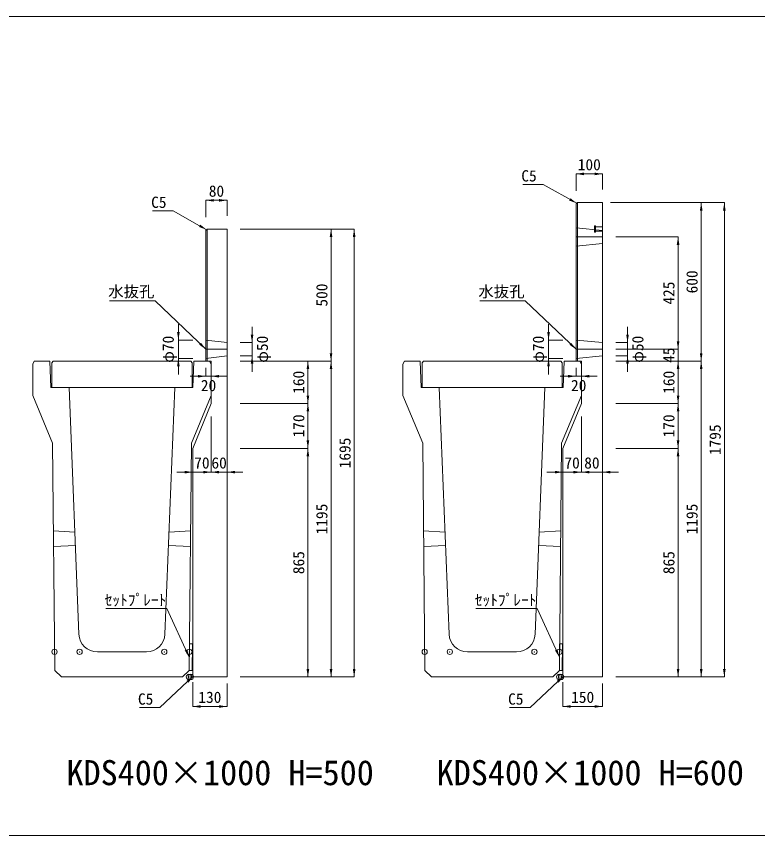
# Model space of a CAD drawing. Units: millimetres at full size, sheet at 1:40. Extents: x 172874 to 199766, y 869448 to 902797.
# Drawn here: x 176905 to 179708, y 869448 to 872548 of the extents above; entities that cross this region are included whole.
import ezdxf
from ezdxf.enums import TextEntityAlignment as Align

# ---------------------------------------------------------------- set-up
doc = ezdxf.new("R2010")
doc.units = ezdxf.units.MM
doc.header["$LTSCALE"] = 40
doc.header["$PDMODE"] = 32
doc.header["$PDSIZE"] = 20
for name, pattern in [('DASHED', [7.5, 6, -1.5]), ('USER1', [28.575, 19.05, -3.175, 3.175, -3.175]), ('USER3', [1.35, 0.75, -0.6])]:
    doc.linetypes.add(name, pattern=pattern)
for name, color, linetype, lineweight in [('セットプレート', 3, 'Continuous', 13), ('パネックスKDS', 2, 'Continuous', 13), ('図枠', 5, 'Continuous', 13), ('寸法線', 7, 'Continuous', 13), ('引出線', 4, 'Continuous', 13), ('本体', 2, 'Continuous', 13), ('補助線', 8, 'Continuous', 13), ('ｲﾝｻｰﾄ', 3, 'USER3', 5)]:
    doc.layers.add(name, color=color, linetype=linetype, lineweight=lineweight)
doc.layers.add('文字', color=7, linetype='Continuous')
doc.styles.add('ＭＳ ゴシック', font='')
doc.styles.get('ＭＳ ゴシック').set_extended_font_data('MS Gothic')

# ---------------------------------------------------------------- blocks, each defined once
blk = doc.blocks.new('filled_arrow')
at = {"color": 0, "linetype": 'Continuous', "lineweight": -2}
blk.add_solid([(7.5, 1.25), (0, 0), (7.5, -1.25)], dxfattribs=at)

msp = doc.modelspace()

# ---------------------------------------------------------------- linework, layer by layer
at = {"layer": 'セットプレート'}
for points in [[(177558.13, 870073.73), (177569.13, 870073.62), (177570.08, 870173.62), (177559.08, 870173.72)], [(178958.13, 870073.73), (178969.13, 870073.62), (178970.08, 870173.62), (178959.08, 870173.72)]]:
    msp.add_lwpolyline(points, close=True, dxfattribs=at)
at = {"layer": 'パネックスKDS'}
for p, q in [((179021.29, 871838.73), (179026.29, 871843.73)), ((179021.29, 871243.73), (179021.29, 871838.73)), ((179026.29, 871843.73), (179121.29, 871843.73)), ((179121.29, 870048.73), (179121.29, 871843.73)), ((177621.29, 871738.73), (177626.29, 871743.73)), ((177621.29, 871243.73), (177621.29, 871738.73)), ((177626.29, 871743.73), (177701.29, 871743.73)), ((177701.29, 870048.73), (177701.29, 871743.73)), ((177621.29, 871243.73), (177641.29, 871243.73)), ((177641.29, 871083.73), (177641.29, 871243.73)), ((179021.29, 871243.73), (179041.29, 871243.73)), ((179041.29, 871083.73), (179041.29, 871243.73)), ((177641.29, 871083.73), (177571.29, 870913.73)), ((179041.29, 871083.73), (178971.29, 870913.73)), ((177571.29, 870053.73), (177571.29, 870913.73)), ((178971.29, 870053.73), (178971.29, 870913.73)), ((177571.29, 870053.73), (177576.29, 870048.73)), ((177576.29, 870048.73), (177701.29, 870048.73)), ((178971.29, 870053.73), (178976.29, 870048.73)), ((178976.29, 870048.73), (179121.29, 870048.73))]:
    msp.add_line(p, q, dxfattribs=at)
at = {"layer": 'パネックスKDS', "lineweight": 5}
for p, q in [((179026.29, 871243.73), (179026.29, 871843.73)), ((177626.29, 871243.73), (177626.29, 871743.73))]:
    msp.add_line(p, q, dxfattribs=at)
at = {"layer": 'パネックスKDS', "linetype": 'DASHED', "lineweight": 9}
for p, q in [((179021.29, 871748.73), (179121.29, 871738.73)), ((179021.29, 871678.73), (179121.29, 871688.73)), ((177621.29, 871323.73), (177701.29, 871313.73)), ((179021.29, 871323.73), (179121.29, 871313.73)), ((177621.29, 871253.73), (177701.29, 871263.73)), ((179021.29, 871253.73), (179121.29, 871263.73))]:
    msp.add_line(p, q, dxfattribs=at)
at = {"layer": '図枠'}
for p, q in [((172874.21, 872548.33), (185274.21, 872548.33)), ((172874.21, 872548.33), (185274.21, 872548.33)), ((172874.21, 869448.33), (185274.21, 869448.33))]:
    msp.add_line(p, q, dxfattribs=at)
at = {"layer": '寸法線'}
for p, q in [((179021.29, 871952.28), (179121.29, 871952.28)), ((179021.29, 871888.73), (179021.29, 871952.28)), ((179121.29, 871893.73), (179121.29, 871952.28)), ((177621.29, 871852.28), (177701.29, 871852.28)), ((177621.29, 871788.73), (177621.29, 871852.28)), ((177701.29, 871793.73), (177701.29, 871852.28)), ((179151.29, 871843.73), (179582.13, 871843.73)), ((179171.29, 871843.73), (179494.63, 871843.73)), ((179494.63, 871243.73), (179494.63, 871843.73)), ((179582.13, 870048.73), (179582.13, 871843.73)), ((177751.29, 871743.73), (178182.13, 871743.73)), ((177751.29, 871743.73), (178094.63, 871743.73)), ((178094.63, 871243.73), (178094.63, 871743.73)), ((178182.13, 870048.73), (178182.13, 871743.73)), ((179171.29, 871713.73), (179407.13, 871713.73)), ((179407.13, 871288.73), (179407.13, 871713.73)), ((177517.22, 871383.73), (177517.22, 871193.73)), ((178917.22, 871383.73), (178917.22, 871193.73)), ((177795.96, 871373.73), (177795.96, 871203.73)), ((179215.96, 871373.73), (179215.96, 871203.73)), ((179407.13, 871348.73), (179407.13, 871183.73)), ((177571.29, 871323.73), (177517.22, 871323.73)), ((178971.29, 871323.73), (178917.22, 871323.73)), ((177751.29, 871313.73), (177795.96, 871313.73)), ((179171.29, 871313.73), (179215.96, 871313.73)), ((179171.29, 871288.73), (179407.13, 871288.73)), ((179171.29, 871288.73), (179407.13, 871288.73)), ((177751.29, 871263.73), (177795.96, 871263.73)), ((179171.29, 871263.73), (179215.96, 871263.73)), ((177571.29, 871253.73), (177517.22, 871253.73)), ((177751.29, 871243.73), (178094.63, 871243.73)), ((177751.29, 871243.73), (178007.13, 871243.73)), ((177751.29, 871243.73), (178094.63, 871243.73)), ((178007.13, 871243.73), (178007.13, 871083.73)), ((178094.63, 871243.73), (178094.63, 870048.73)), ((178971.29, 871253.73), (178917.22, 871253.73)), ((179171.29, 871243.73), (179494.63, 871243.73)), ((179171.29, 871243.73), (179407.13, 871243.73)), ((179171.29, 871243.73), (179494.63, 871243.73)), ((179171.29, 871243.73), (179407.13, 871243.73)), ((179407.13, 871243.73), (179407.13, 871083.73)), ((179494.63, 871243.73), (179494.63, 870048.73)), ((177621.29, 871218.73), (177621.29, 871186.65)), ((177641.29, 871218.73), (177641.29, 871186.65)), ((179021.29, 871218.73), (179021.29, 871186.65)), ((179041.29, 871218.73), (179041.29, 871186.65)), ((177561.29, 871186.65), (177701.29, 871186.65)), ((178961.29, 871186.65), (179101.29, 871186.65)), ((177751.29, 871083.73), (178007.13, 871083.73)), ((177751.29, 871083.73), (178007.13, 871083.73)), ((178007.13, 871083.73), (178007.13, 870913.73)), ((179171.29, 871083.73), (179407.13, 871083.73)), ((179171.29, 871083.73), (179407.13, 871083.73)), ((179407.13, 871083.73), (179407.13, 870913.73)), ((177641.29, 871033.73), (177641.29, 870823.73)), ((179041.29, 871033.73), (179041.29, 870823.73)), ((179041.29, 871033.73), (179041.29, 870823.73)), ((179121.29, 871033.73), (179121.29, 870823.73)), ((177751.29, 870913.73), (178007.13, 870913.73)), ((177751.29, 870913.73), (178007.13, 870913.73)), ((178007.13, 870913.73), (178007.13, 870048.73)), ((179171.29, 870913.73), (179407.13, 870913.73)), ((179171.29, 870913.73), (179407.13, 870913.73)), ((179407.13, 870913.73), (179407.13, 870048.73)), ((177571.29, 870861.99), (177571.29, 870823.73)), ((177641.29, 870863.73), (177641.29, 870823.73)), ((177701.29, 870863.73), (177701.29, 870823.73)), ((178971.29, 870861.99), (178971.29, 870823.73)), ((177701.29, 870823.73), (177511.29, 870823.73)), ((177581.29, 870823.73), (177761.29, 870823.73)), ((179101.29, 870823.73), (178911.29, 870823.73)), ((178981.29, 870823.73), (179181.29, 870823.73)), ((177751.29, 870048.73), (178182.13, 870048.73)), ((177751.29, 870048.73), (178094.63, 870048.73)), ((177751.29, 870048.73), (178007.13, 870048.73)), ((179171.29, 870048.73), (179582.13, 870048.73)), ((179171.29, 870048.73), (179494.63, 870048.73)), ((179171.29, 870048.73), (179407.13, 870048.73)), ((177571.29, 870028.73), (177571.29, 869936.93)), ((177701.29, 870023.73), (177701.29, 869936.93)), ((178971.29, 870028.73), (178971.29, 869936.93)), ((179121.29, 870023.73), (179121.29, 869936.93)), ((177571.29, 869936.93), (177701.29, 869936.93)), ((178971.29, 869936.93), (179121.29, 869936.93))]:
    msp.add_line(p, q, dxfattribs=at)
at = {"layer": '引出線'}
for points in [[(179023.79, 871841.23), (178897.42, 871912.31), (178819.65, 871912.31)], [(177623.79, 871741.23), (177497.42, 871812.31), (177419.65, 871812.31)], [(177621.29, 871288.73), (177428.83, 871472.18), (177257.09, 871472.18)], [(179021.29, 871288.73), (178828.83, 871472.18), (178657.09, 871472.18)], [(177558.6, 870123.73), (177473.76, 870307.19), (177242.4, 870307.19)], [(178958.6, 870123.73), (178873.76, 870307.19), (178642.4, 870307.19)], [(177573.79, 870051.23), (177447.42, 869932.58), (177369.65, 869932.58)], [(178973.79, 870051.23), (178847.42, 869932.58), (178769.65, 869932.58)]]:
    msp.add_lwpolyline(points, dxfattribs=at)
at = {"layer": '本体'}
for p, q in [((176972.29, 871243.73), (176966.29, 871231.73)), ((176966.29, 871231.73), (176966.29, 871113.73)), ((176972.29, 871243.73), (177031.29, 871243.73)), ((177031.29, 871243.73), (177035.29, 871143.73)), ((177576.29, 871243.73), (177572.29, 871143.73)), ((177576.29, 871243.73), (177635.29, 871243.73)), ((177635.29, 871243.73), (177641.29, 871231.73)), ((177641.29, 871231.73), (177641.29, 871113.73)), ((178372.29, 871243.73), (178366.29, 871231.73)), ((178366.29, 871231.73), (178366.29, 871113.73)), ((178372.29, 871243.73), (178431.29, 871243.73)), ((178431.29, 871243.73), (178435.29, 871143.73)), ((178976.29, 871243.73), (178972.29, 871143.73)), ((178976.29, 871243.73), (179035.29, 871243.73)), ((179035.29, 871243.73), (179041.29, 871231.73)), ((179041.29, 871231.73), (179041.29, 871113.73)), ((177035.29, 871143.73), (177103.79, 871143.73)), ((177103.79, 871143.73), (177141.1, 870210.93)), ((177503.79, 871143.73), (177466.48, 870210.93)), ((177503.79, 871143.73), (177572.29, 871143.73)), ((178435.29, 871143.73), (178503.79, 871143.73)), ((178503.79, 871143.73), (178541.1, 870210.93)), ((178903.79, 871143.73), (178866.48, 870210.93)), ((178903.79, 871143.73), (178972.29, 871143.73)), ((176966.29, 871113.73), (177041.29, 870933.73)), ((177641.29, 871113.73), (177566.29, 870933.73)), ((178366.29, 871113.73), (178441.29, 870933.73)), ((179041.29, 871113.73), (178966.29, 870933.73)), ((177041.29, 870933.73), (177049.46, 870073.73)), ((177566.29, 870933.73), (177558.13, 870073.73)), ((178441.29, 870933.73), (178449.46, 870073.73)), ((178966.29, 870933.73), (178958.13, 870073.73)), ((177044.44, 870601.73), (177125.67, 870596.73)), ((177481.91, 870596.73), (177563.14, 870601.73)), ((178444.44, 870601.73), (178525.67, 870596.73)), ((178881.91, 870596.73), (178963.14, 870601.73)), ((177127.67, 870546.73), (177045.01, 870541.73)), ((177479.91, 870546.73), (177562.57, 870541.73)), ((178527.67, 870546.73), (178445.01, 870541.73)), ((178879.91, 870546.73), (178962.57, 870541.73)), ((177211.05, 870143.73), (177396.54, 870143.73)), ((178611.05, 870143.73), (178796.54, 870143.73)), ((177074.69, 870048.73), (177049.46, 870073.73)), ((177074.69, 870048.73), (177532.89, 870048.73)), ((177532.89, 870048.73), (177558.13, 870073.73)), ((178474.69, 870048.73), (178449.46, 870073.73)), ((178474.69, 870048.73), (178932.89, 870048.73)), ((178932.89, 870048.73), (178958.13, 870073.73))]:
    msp.add_line(p, q, dxfattribs=at)
at = {"layer": '本体', "lineweight": 20}
for points in [[(177038.79, 871237.73), (177043.79, 871243.73), (177563.79, 871243.73), (177568.79, 871237.73), (177568.79, 871143.73), (177038.79, 871143.73)], [(178438.79, 871237.73), (178443.79, 871243.73), (178963.79, 871243.73), (178968.79, 871237.73), (178968.79, 871143.73), (178438.79, 871143.73)]]:
    msp.add_lwpolyline(points, close=True, dxfattribs=at)
at = {"layer": '本体'}
for centre, start, end in [((177211.05, 870213.73), 182.29061, 270), ((177396.54, 870213.73), 270, 357.70939), ((178611.05, 870213.73), 182.29061, 270), ((178796.54, 870213.73), 270, 357.70939)]:
    msp.add_arc(centre, 70, start, end, dxfattribs=at)
at = {"layer": '補助線'}
for p, q in [((179021.29, 871713.73), (179121.29, 871713.73)), ((179021.29, 871288.73), (179121.29, 871288.73))]:
    msp.add_line(p, q, dxfattribs=at)
at = {"layer": '補助線', "linetype": 'USER1'}
msp.add_line((177621.29, 871288.73), (177701.29, 871288.73), dxfattribs=at)
at = {"layer": '補助線'}
for p in [(177048.79, 870143.73), (177143.79, 870143.73), (177463.79, 870143.73), (177558.79, 870143.73), (178448.79, 870143.73), (178543.79, 870143.73), (178863.79, 870143.73), (178958.79, 870143.73), (177557.29, 870048.73), (177564.29, 870048.73), (177564.29, 870048.73), (178957.29, 870048.73), (178964.29, 870048.73), (178964.29, 870048.73)]:
    msp.add_point(p, dxfattribs=at)
at = {"layer": 'ｲﾝｻｰﾄ'}
for p, q in [((179091.29, 871756.23), (179091.29, 871731.23)), ((179094.29, 871756.23), (179091.29, 871756.23)), ((179094.29, 871731.23), (179094.29, 871756.23)), ((179121.29, 871752.23), (179094.29, 871752.23)), ((179091.29, 871731.23), (179094.29, 871731.23)), ((179094.29, 871735.23), (179121.29, 871735.23))]:
    msp.add_line(p, q, dxfattribs=at)

# ---------------------------------------------------------------- block references
at = {"layer": '寸法線', "xscale": 4, "yscale": 4}
for p in [(179021.29, 871952.28), (177621.29, 871852.28), (177641.29, 871186.65), (179041.29, 871186.65), (177641.29, 870823.73), (177701.29, 870823.73), (179041.29, 870823.73), (179121.29, 870823.73), (177571.29, 869936.93), (178971.29, 869936.93)]:
    msp.add_blockref('filled_arrow', p, dxfattribs=at)
for p, rotation in [((179121.29, 871952.28), 180), ((177701.29, 871852.28), 180), ((179494.63, 871843.73), 270), ((179582.13, 871843.73), 270), ((178094.63, 871743.73), 270), ((178182.13, 871743.73), 270), ((179407.13, 871713.73), 270), ((177517.22, 871323.73), 90), ((178917.22, 871323.73), 90), ((177795.96, 871313.73), 90), ((179215.96, 871313.73), 90), ((179407.13, 871288.73), 90), ((179407.13, 871288.73), 90), ((177795.96, 871263.73), 270), ((178094.63, 871243.73), 90), ((179215.96, 871263.73), 270), ((179494.63, 871243.73), 90), ((177517.22, 871253.73), 270), ((178007.13, 871243.73), 270), ((178094.63, 871243.73), 270), ((178917.22, 871253.73), 270), ((179407.13, 871243.73), 270), ((179407.13, 871243.73), 270), ((179494.63, 871243.73), 270), ((177621.29, 871186.65), 180), ((179021.29, 871186.65), 180), ((178007.13, 871083.73), 90), ((179407.13, 871083.73), 90), ((178007.13, 871083.73), 270), ((179407.13, 871083.73), 270), ((178007.13, 870913.73), 90), ((179407.13, 870913.73), 90), ((178007.13, 870913.73), 270), ((179407.13, 870913.73), 270), ((177571.29, 870823.73), 180), ((177641.29, 870823.73), 180), ((178971.29, 870823.73), 180), ((179041.29, 870823.73), 180), ((178007.13, 870048.73), 90), ((178094.63, 870048.73), 90), ((178182.13, 870048.73), 90), ((179407.13, 870048.73), 90), ((179494.63, 870048.73), 90), ((179582.13, 870048.73), 90), ((177701.29, 869936.93), 180), ((179121.29, 869936.93), 180)]:
    msp.add_blockref('filled_arrow', p, dxfattribs=dict(at, rotation=rotation))
at = {"layer": '引出線', "xscale": 4, "yscale": 4}
for p, rotation in [((179023.79, 871841.23), 150.6), ((177623.79, 871741.23), 150.6), ((177621.29, 871288.73), 136.4), ((179021.29, 871288.73), 136.4), ((177558.6, 870123.73), 114.8), ((178958.6, 870123.73), 114.8), ((177573.79, 870051.23), 223.2), ((178973.79, 870051.23), 223.2)]:
    msp.add_blockref('filled_arrow', p, dxfattribs=dict(at, rotation=rotation))

# ---------------------------------------------------------------- texts
at = {"layer": '寸法線', "style": 'ＭＳ ゴシック'}
for s, p in [('100', (179071.29, 871987.28)), ('80', (177661.29, 871887.28)), ('20', (177631.29, 871151.65)), ('20', (179031.29, 871151.65)), ('70', (177606.29, 870858.73)), ('60', (177671.29, 870858.73)), ('70', (179006.29, 870858.73)), ('80', (179081.29, 870858.73)), ('130', (177636.29, 869971.93)), ('150', (179046.29, 869971.93))]:
    msp.add_text(s, height=42.72, dxfattribs=at).set_placement(p, align=Align.MIDDLE_CENTER)
for s, p in [('600', (179459.63, 871543.73)), ('500', (178059.63, 871493.73)), ('425', (179372.13, 871501.23)), ('φ70', (177478.56, 871288.73)), ('φ50', (177834.62, 871288.73)), ('φ70', (178878.56, 871288.73)), ('φ50', (179254.62, 871288.73)), ('45', (179372.13, 871266.23)), ('160', (177972.13, 871163.73)), ('160', (179372.13, 871163.73)), ('170', (177972.13, 870998.73)), ('170', (179372.13, 870998.73)), ('1795', (179547.13, 870946.23)), ('1695', (178147.13, 870896.23)), ('1195', (178059.63, 870646.23)), ('1195', (179459.63, 870646.23)), ('865', (177972.13, 870481.23)), ('865', (179372.13, 870481.23))]:
    msp.add_text(s, height=42.72, rotation=90, dxfattribs=at).set_placement(p, align=Align.MIDDLE_CENTER)
at = {"layer": '引出線', "style": 'ＭＳ ゴシック'}
for s, p in [('C5', (178872.42, 871966.31)), ('C5', (177472.42, 871866.31)), ('水抜孔', (177426.58, 871528.46)), ('水抜孔', (178826.58, 871528.46)), ('ｾｯﾄﾌﾟﾚｰﾄ', (177471.51, 870361.19)), ('ｾｯﾄﾌﾟﾚｰﾄ', (178871.51, 870361.19)), ('C5', (177422.42, 869986.58)), ('C5', (178822.42, 869986.58))]:
    msp.add_text(s, height=42.72, dxfattribs=at).set_placement(p, align=Align.TOP_RIGHT)
at = {"layer": '文字', "style": 'ＭＳ ゴシック'}
for s, p in [('KDS400×1000 H=500', (177093.87, 869610.66)), ('KDS400×1000 H=600', (178493.87, 869610.66))]:
    msp.add_text(s, height=94.94, dxfattribs=at).set_placement(p, align=Align.BOTTOM_LEFT)

doc.saveas('drawing.dxf')
